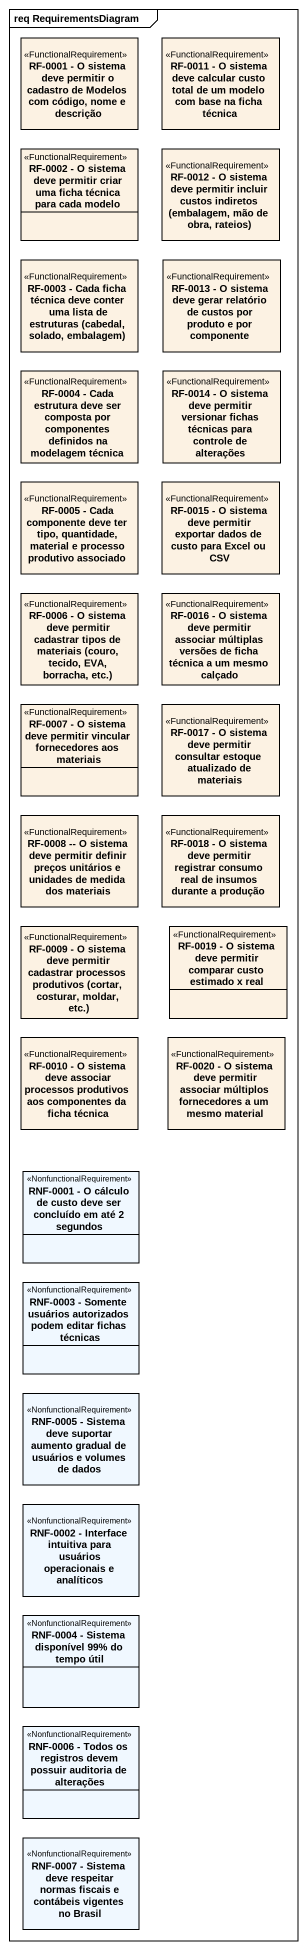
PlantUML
@startuml
mainframe req RequirementsDiagram
hide circle
hide empty members
class "RF-0001 - O sistema deve permitir o cadastro de Modelos com código, nome e descrição" as RF_0001_O_sistema_deve <<FunctionalRequirement>>
class "RF-0011 - O sistema deve calcular custo total de um modelo com base na ficha técnica" as RF_0011_O_sistema_deve <<FunctionalRequirement>>
class "RF-0002 - O sistema deve permitir criar uma ficha técnica para cada modelo" as RF_0002_O_sistema_deve <<FunctionalRequirement>>
class "RF-0012 - O sistema deve permitir incluir custos indiretos (embalagem, mão de obra, rateios)" as RF_0012_O_sistema_deve <<FunctionalRequirement>>
class "RF-0003 - Cada ficha técnica deve conter uma lista de estruturas (cabedal, solado, embalagem)" as RF_0003_Cada_ficha_técnica <<FunctionalRequirement>>
class "RF-0013 - O sistema deve gerar relatório de custos por produto e por componente" as RF_0013_O_sistema_deve <<FunctionalRequirement>>
class "RF-0004 - Cada estrutura deve ser composta por componentes definidos na modelagem técnica" as RF_0004_Cada_estrutura_deve <<FunctionalRequirement>>
class "RF-0014 - O sistema deve permitir versionar fichas técnicas para controle de alterações" as RF_0014_O_sistema_deve <<FunctionalRequirement>>
class "RF-0005 - Cada componente deve ter tipo, quantidade, material e processo produtivo associado" as RF_0005_Cada_componente <<FunctionalRequirement>>
class "RF-0015 - O sistema deve permitir exportar dados de custo para Excel ou CSV" as RF_0015_O_sistema_deve <<FunctionalRequirement>>
class "RF-0006 - O sistema deve permitir cadastrar tipos de materiais (couro, tecido, EVA, borracha, etc.)" as RF_0006_O_sistema_deve <<FunctionalRequirement>>
class "RF-0016 - O sistema deve permitir associar múltiplas versões de ficha técnica a um mesmo calçado" as RF_0016_O_sistema_deve <<FunctionalRequirement>>
class "RF-0007 - O sistema deve permitir vincular fornecedores aos materiais" as RF_0007_O_sistema_deve <<FunctionalRequirement>>
class "RF-0017 - O sistema deve permitir consultar estoque atualizado de materiais" as RF_0017_O_sistema_deve <<FunctionalRequirement>>
class "RF-0008 -- O sistema deve permitir definir preços unitários e unidades de medida dos materiais" as RF_0008_O_sistema_deve <<FunctionalRequirement>>
class "RF-0018 - O sistema deve permitir registrar consumo real de insumos durante a produção" as RF_0018_O_sistema_deve <<FunctionalRequirement>>
class "RF-0009 - O sistema deve permitir cadastrar processos produtivos (cortar, costurar, moldar, etc.)" as RF_0009_O_sistema_deve <<FunctionalRequirement>>
class "RF-0019 - O sistema deve permitir comparar custo estimado x real" as RF_0019_O_sistema_deve <<FunctionalRequirement>>
class "RF-0010 - O sistema deve associar processos produtivos aos componentes da ficha técnica" as RF_0010_O_sistema_deve <<FunctionalRequirement>>
class "RF-0020 - O sistema deve permitir associar múltiplos fornecedores a um mesmo material" as RF_0020_O_sistema_deve <<FunctionalRequirement>>
class "RNF-0001 - O cálculo de custo deve ser concluído em até 2 segundos" as RNF_0001_O_cálculo_de_custo <<NonfunctionalRequirement>> #F0F8FF
class "RNF-0003 - Somente usuários autorizados podem editar fichas técnicas" as RNF_0003_Somente_usuários <<NonfunctionalRequirement>> #F0F8FF
class "RNF-0005 - Sistema deve suportar aumento gradual de usuários e volumes de dados" as RNF_0005_Sistema_deve <<NonfunctionalRequirement>> #F0F8FF
class "RNF-0002 - Interface intuitiva para usuários operacionais e analíticos" as RNF_0002_Interface <<NonfunctionalRequirement>> #F0F8FF
class "RNF-0004 - Sistema disponível 99% do tempo útil" as RNF_0004_Sistema_disponível <<NonfunctionalRequirement>> #F0F8FF
class "RNF-0006 - Todos os registros devem possuir auditoria de alterações" as RNF_0006_Todos_os_registros <<NonfunctionalRequirement>> #F0F8FF
class "RNF-0007 - Sistema deve respeitar normas fiscais e contábeis vigentes no Brasil" as RNF_0007_Sistema_deve <<NonfunctionalRequirement>> #F0F8FF
@enduml
